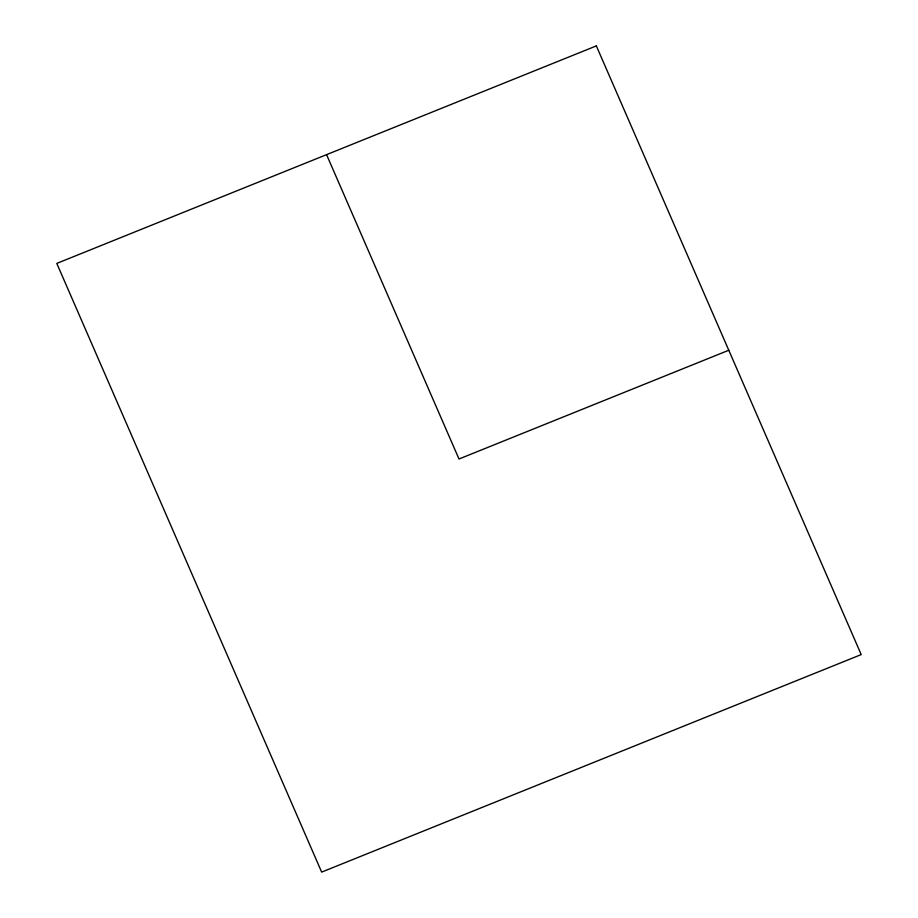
<?xml version="1.0" encoding="UTF-8"?>
<svg xmlns="http://www.w3.org/2000/svg" width="918" height="918" viewBox="0 0 918 918"><rect width="100%" height="100%" fill="white"/><g stroke="black" fill="none" stroke-linecap="round" stroke-linejoin="round"><path stroke-width="1.38" d="M728.777 350.251L459 459L326.567 154.649M596.344 45.9L56.79 263.409L321.656 872.1L861.21 654.591L596.344 45.9"/></g></svg>
